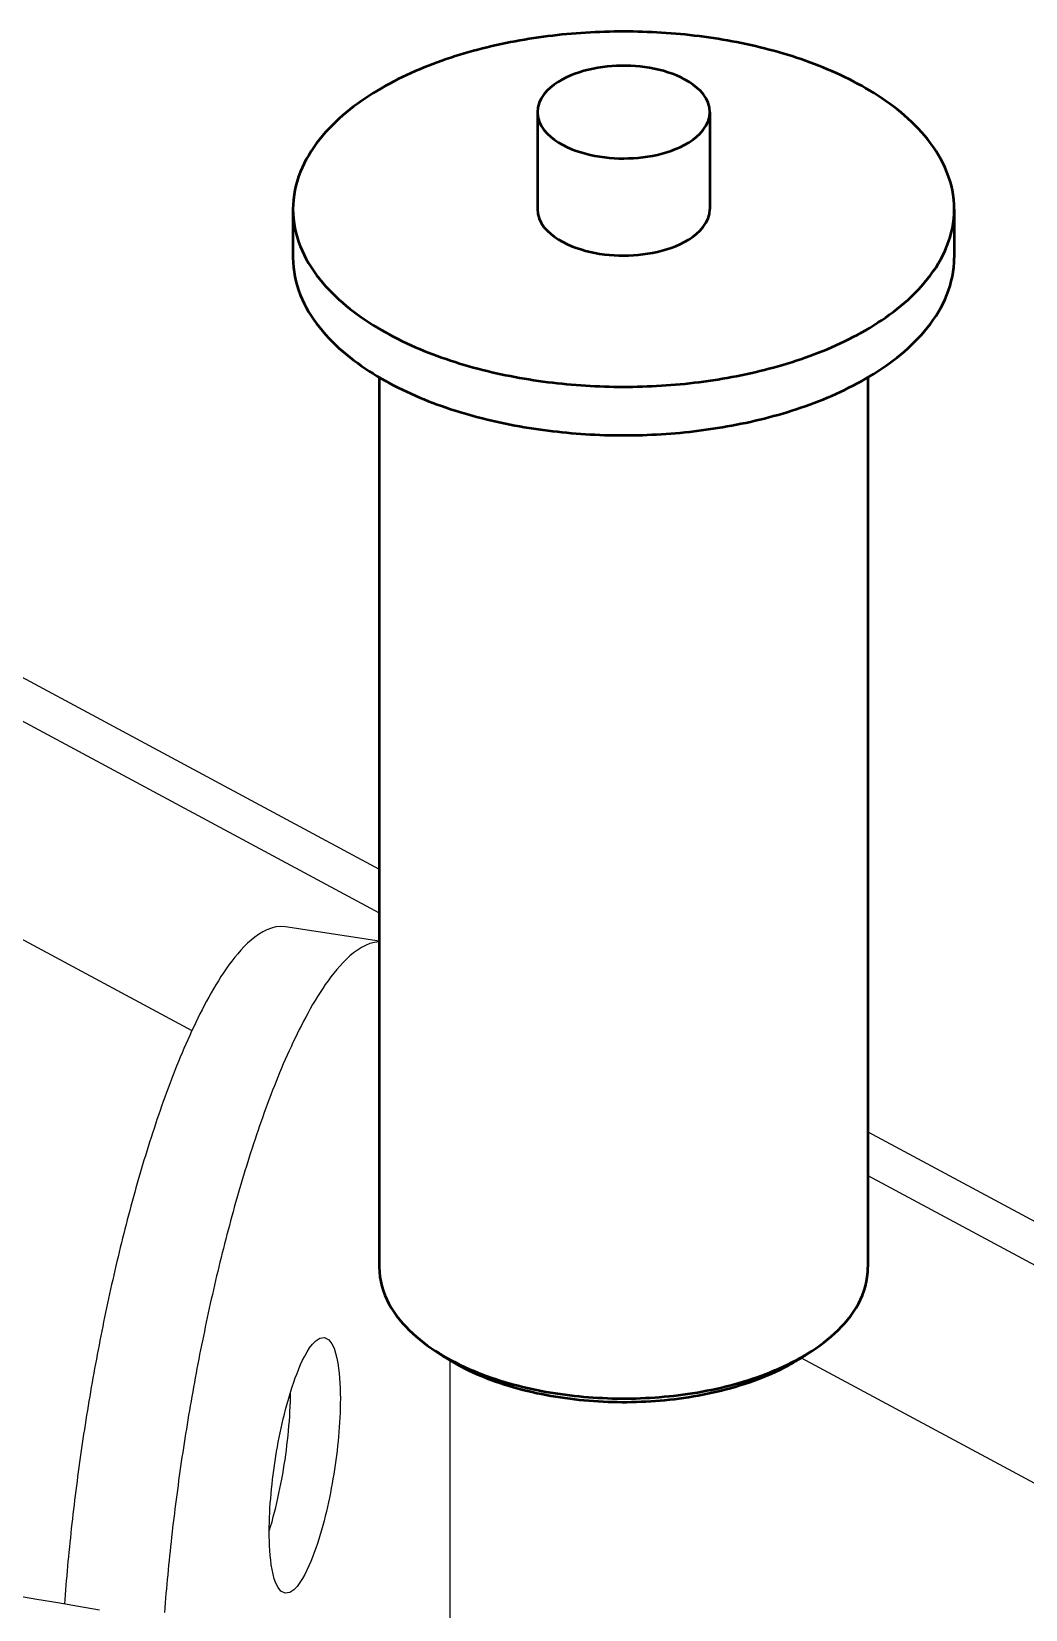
# Model space of a CAD drawing. Header units: millimetres. Extents: x 0 to 841, y 0 to 594.
# Drawn here: x 379.33 to 404.54, y 398.52 to 438.52 of the extents above; entities that cross this region are included whole.
import ezdxf

# ---------------------------------------------------------------- set-up
doc = ezdxf.new("R2010")
doc.units = ezdxf.units.MM
doc.layers.add('FINA', color=7, linetype='CONTINUOUS', lineweight=25)
doc.layers.add('VIS', color=7, linetype='CONTINUOUS', lineweight=50)

msp = doc.modelspace()

# ---------------------------------------------------------------- linework, layer by layer
at = {"layer": 'FINA'}
for points in [[(402.734, 434.021), (402.731, 434.142), (402.722, 434.262), (402.708, 434.381), (402.687, 434.5), (402.661, 434.617), (402.629, 434.733), (402.592, 434.848), (402.55, 434.961), (402.503, 435.072), (402.452, 435.181), (402.396, 435.287), (402.336, 435.392), (402.273, 435.494), (402.206, 435.594), (402.136, 435.692), (402.062, 435.787), (401.986, 435.881), (401.907, 435.971), (401.825, 436.06), (401.742, 436.146), (401.656, 436.23), (401.567, 436.312), (401.477, 436.392), (401.385, 436.47), (401.292, 436.546), (401.197, 436.62), (401.1, 436.692), (401.002, 436.762), (400.903, 436.83), (400.803, 436.896), (400.701, 436.961), (400.598, 437.023), (400.494, 437.084), (400.39, 437.144), (400.284, 437.202), (400.178, 437.258), (400.071, 437.313), (399.963, 437.366), (399.854, 437.418), (399.744, 437.468), (399.634, 437.517), (399.524, 437.564), (399.412, 437.61), (399.301, 437.655), (399.188, 437.698), (399.076, 437.74), (398.962, 437.781), (398.849, 437.821), (398.734, 437.859), (398.62, 437.896), (398.505, 437.932), (398.39, 437.966), (398.274, 438), (398.158, 438.032), (398.042, 438.064), (397.925, 438.094), (397.808, 438.123), (397.691, 438.151), (397.574, 438.177), (397.456, 438.203), (397.339, 438.228), (397.22, 438.251), (397.102, 438.274), (396.984, 438.296), (396.865, 438.316), (396.746, 438.336), (396.627, 438.354), (396.508, 438.372), (396.389, 438.388), (396.27, 438.404), (396.15, 438.419), (396.031, 438.432), (395.911, 438.445), (395.791, 438.457), (395.671, 438.467), (395.551, 438.477), (395.431, 438.486), (395.311, 438.494), (395.191, 438.501), (395.071, 438.507), (394.95, 438.512), (394.83, 438.516), (394.71, 438.52), (394.589, 438.522), (394.469, 438.523), (394.348, 438.524), (394.228, 438.523), (394.108, 438.522), (393.987, 438.52), (393.867, 438.516), (393.747, 438.512), (393.626, 438.507), (393.506, 438.501), (393.386, 438.494), (393.266, 438.486), (393.146, 438.477), (393.026, 438.467), (392.906, 438.457), (392.786, 438.445), (392.666, 438.432), (392.547, 438.419), (392.427, 438.404), (392.308, 438.388), (392.189, 438.372), (392.07, 438.354), (391.951, 438.336), (391.832, 438.316), (391.713, 438.296), (391.595, 438.274), (391.476, 438.251), (391.358, 438.228), (391.241, 438.203), (391.123, 438.177), (391.006, 438.151), (390.889, 438.123), (390.772, 438.094), (390.655, 438.064), (390.539, 438.032), (390.423, 438), (390.307, 437.966), (390.192, 437.932), (390.077, 437.896), (389.963, 437.859), (389.848, 437.821), (389.735, 437.781), (389.621, 437.74), (389.509, 437.698), (389.396, 437.655), (389.285, 437.61), (389.173, 437.564), (389.063, 437.517), (388.953, 437.468), (388.843, 437.418), (388.734, 437.366), (388.626, 437.313), (388.519, 437.258), (388.413, 437.202), (388.307, 437.144), (388.202, 437.084), (388.099, 437.023), (387.996, 436.961), (387.894, 436.896), (387.794, 436.83), (387.695, 436.762), (387.597, 436.692), (387.5, 436.62), (387.405, 436.546), (387.311, 436.47), (387.22, 436.392), (387.13, 436.312), (387.041, 436.23), (386.955, 436.146), (386.871, 436.06), (386.79, 435.971), (386.711, 435.881), (386.635, 435.787), (386.561, 435.692), (386.491, 435.594), (386.424, 435.494), (386.361, 435.392), (386.301, 435.287), (386.245, 435.181), (386.194, 435.072), (386.147, 434.961), (386.105, 434.848), (386.068, 434.733), (386.036, 434.617), (386.01, 434.5), (385.989, 434.381), (385.975, 434.262), (385.966, 434.142), (385.963, 434.021)], [(396.536, 436.482), (396.525, 436.602), (396.492, 436.717), (396.441, 436.825), (396.374, 436.925), (396.297, 437.017), (396.21, 437.099), (396.116, 437.174), (396.017, 437.242), (395.913, 437.303), (395.807, 437.358), (395.697, 437.407), (395.586, 437.451), (395.472, 437.49), (395.357, 437.524), (395.241, 437.555), (395.124, 437.58), (395.006, 437.602), (394.887, 437.621), (394.768, 437.635), (394.648, 437.646), (394.528, 437.653), (394.409, 437.656), (394.288, 437.656), (394.168, 437.653), (394.049, 437.646), (393.929, 437.635), (393.81, 437.621), (393.691, 437.602), (393.573, 437.58), (393.456, 437.555), (393.34, 437.524), (393.225, 437.49), (393.111, 437.451), (393, 437.407), (392.89, 437.358), (392.783, 437.303), (392.68, 437.242), (392.581, 437.174), (392.487, 437.099), (392.4, 437.017), (392.322, 436.925), (392.256, 436.825), (392.205, 436.717), (392.172, 436.602), (392.161, 436.482)], [(392.161, 436.482), (392.173, 436.36), (392.207, 436.242), (392.261, 436.132), (392.329, 436.03), (392.41, 435.938), (392.5, 435.854), (392.597, 435.778), (392.699, 435.71), (392.806, 435.649), (392.916, 435.595), (393.029, 435.546), (393.143, 435.502), (393.26, 435.463), (393.378, 435.429), (393.498, 435.4), (393.618, 435.375), (393.739, 435.354), (393.861, 435.337), (393.983, 435.324), (394.105, 435.315), (394.228, 435.309), (394.351, 435.308), (394.474, 435.31), (394.597, 435.315), (394.719, 435.325), (394.841, 435.338), (394.963, 435.355), (395.084, 435.376), (395.204, 435.401), (395.323, 435.431), (395.442, 435.465), (395.558, 435.504), (395.673, 435.547), (395.786, 435.597), (395.895, 435.652)], [(392.161, 436.482), (392.161, 434.021)], [(395.895, 435.652), (396.001, 435.713), (396.103, 435.781), (396.199, 435.856), (396.289, 435.94), (396.369, 436.032), (396.437, 436.133), (396.49, 436.243), (396.524, 436.361), (396.536, 436.482)], [(396.536, 436.482), (396.536, 434.021)], [(385.963, 434.021), (385.966, 433.901), (385.975, 433.781), (385.989, 433.662), (386.01, 433.543), (386.036, 433.426), (386.068, 433.31), (386.105, 433.195), (386.147, 433.082), (386.194, 432.972), (386.245, 432.863), (386.301, 432.756), (386.36, 432.651), (386.424, 432.549), (386.491, 432.449), (386.561, 432.351), (386.634, 432.256), (386.71, 432.163), (386.789, 432.072), (386.871, 431.984), (386.955, 431.897), (387.041, 431.813), (387.129, 431.731), (387.219, 431.651), (387.311, 431.573), (387.404, 431.498), (387.499, 431.424), (387.596, 431.352), (387.694, 431.282), (387.793, 431.214), (387.893, 431.148), (387.995, 431.083), (388.097, 431.02), (388.201, 430.959), (388.306, 430.9), (388.411, 430.842), (388.518, 430.786), (388.625, 430.731), (388.733, 430.678), (388.841, 430.626), (388.951, 430.576), (389.061, 430.527), (389.171, 430.48), (389.283, 430.434), (389.394, 430.389), (389.506, 430.345), (389.619, 430.303), (389.732, 430.263), (389.846, 430.223), (389.96, 430.185), (390.075, 430.148), (390.19, 430.112), (390.305, 430.077), (390.42, 430.044), (390.536, 430.011), (390.652, 429.98), (390.769, 429.95), (390.886, 429.921), (391.003, 429.893), (391.12, 429.866), (391.238, 429.84), (391.355, 429.816), (391.473, 429.792), (391.592, 429.769), (391.71, 429.748), (391.829, 429.727), (391.947, 429.708), (392.066, 429.689), (392.185, 429.671), (392.304, 429.655), (392.424, 429.639), (392.543, 429.625), (392.663, 429.611), (392.782, 429.598), (392.902, 429.587), (393.022, 429.576), (393.142, 429.566), (393.262, 429.557), (393.382, 429.549), (393.502, 429.542), (393.622, 429.536), (393.743, 429.531), (393.863, 429.527), (393.983, 429.523), (394.104, 429.521), (394.224, 429.52), (394.344, 429.519), (394.465, 429.52), (394.585, 429.521), (394.705, 429.523), (394.825, 429.526), (394.946, 429.531), (395.066, 429.536), (395.186, 429.542), (395.306, 429.549), (395.426, 429.556), (395.546, 429.565), (395.666, 429.575), (395.786, 429.586), (395.906, 429.597), (396.026, 429.61), (396.145, 429.624), (396.265, 429.638), (396.384, 429.654), (396.503, 429.67), (396.622, 429.688), (396.741, 429.706), (396.86, 429.726), (396.978, 429.746), (397.097, 429.768), (397.215, 429.79), (397.333, 429.814), (397.451, 429.839), (397.568, 429.864), (397.686, 429.891), (397.803, 429.919), (397.92, 429.948), (398.036, 429.978), (398.152, 430.009), (398.268, 430.041), (398.384, 430.075), (398.499, 430.109), (398.614, 430.145), (398.729, 430.182), (398.843, 430.22), (398.956, 430.26), (399.07, 430.3), (399.182, 430.342), (399.295, 430.386), (399.406, 430.43), (399.518, 430.476), (399.628, 430.524), (399.738, 430.572), (399.848, 430.622), (399.956, 430.674), (400.064, 430.727), (400.172, 430.782), (400.278, 430.838)], [(385.963, 434.021), (385.963, 432.791)], [(392.161, 434.021), (392.173, 433.899), (392.207, 433.781), (392.261, 433.671), (392.329, 433.569), (392.41, 433.477), (392.5, 433.393), (392.597, 433.318), (392.699, 433.25), (392.806, 433.189), (392.916, 433.134), (393.029, 433.085), (393.143, 433.041), (393.26, 433.003), (393.378, 432.969), (393.498, 432.939), (393.618, 432.914), (393.739, 432.893), (393.861, 432.876), (393.983, 432.863), (394.105, 432.854), (394.228, 432.849), (394.351, 432.847), (394.474, 432.849), (394.597, 432.854), (394.719, 432.864), (394.841, 432.877), (394.963, 432.894), (395.084, 432.915), (395.204, 432.94), (395.323, 432.97), (395.442, 433.004), (395.558, 433.043), (395.673, 433.087), (395.786, 433.136), (395.895, 433.191)], [(395.895, 433.191), (396.001, 433.252), (396.103, 433.32), (396.199, 433.395), (396.289, 433.479), (396.369, 433.571), (396.437, 433.672), (396.49, 433.782), (396.524, 433.9), (396.536, 434.021)], [(400.278, 430.838), (400.384, 430.896), (400.489, 430.955), (400.593, 431.016), (400.696, 431.079), (400.798, 431.144), (400.898, 431.21), (400.998, 431.278), (401.096, 431.348), (401.193, 431.42), (401.288, 431.494), (401.382, 431.57), (401.474, 431.647), (401.564, 431.727), (401.653, 431.809), (401.739, 431.894), (401.823, 431.98), (401.905, 432.069), (401.984, 432.16), (402.06, 432.253), (402.134, 432.348), (402.204, 432.446), (402.272, 432.546), (402.335, 432.649), (402.395, 432.754), (402.451, 432.86), (402.502, 432.97), (402.549, 433.081), (402.591, 433.194), (402.628, 433.308), (402.66, 433.425), (402.687, 433.542), (402.707, 433.661), (402.722, 433.781), (402.731, 433.901), (402.734, 434.021)], [(402.734, 434.021), (402.734, 432.791)], [(385.963, 432.791), (385.966, 432.671), (385.975, 432.551), (385.989, 432.431), (386.01, 432.313), (386.036, 432.195), (386.068, 432.079), (386.105, 431.965), (386.147, 431.852), (386.194, 431.741), (386.245, 431.632), (386.301, 431.526), (386.36, 431.421), (386.424, 431.319), (386.491, 431.219), (386.561, 431.121), (386.634, 431.026), (386.71, 430.933), (386.789, 430.842), (386.871, 430.753), (386.955, 430.667), (387.041, 430.583), (387.129, 430.501), (387.219, 430.421), (387.311, 430.343), (387.404, 430.267), (387.499, 430.193), (387.596, 430.122), (387.694, 430.052), (387.793, 429.983), (387.893, 429.917), (387.995, 429.853), (388.097, 429.79), (388.201, 429.729), (388.306, 429.669), (388.411, 429.611), (388.518, 429.555), (388.625, 429.501), (388.733, 429.447), (388.841, 429.396), (388.951, 429.345), (389.061, 429.297), (389.171, 429.249), (389.283, 429.203), (389.394, 429.158), (389.506, 429.115), (389.619, 429.073), (389.732, 429.032), (389.846, 428.993), (389.96, 428.954), (390.075, 428.917), (390.19, 428.881), (390.305, 428.847), (390.42, 428.813), (390.536, 428.781), (390.652, 428.75), (390.769, 428.719), (390.886, 428.69), (391.003, 428.663), (391.12, 428.636), (391.238, 428.61), (391.355, 428.585), (391.473, 428.562), (391.592, 428.539), (391.71, 428.517), (391.829, 428.497), (391.947, 428.477), (392.066, 428.459), (392.185, 428.441), (392.304, 428.424), (392.424, 428.409), (392.543, 428.394), (392.663, 428.381), (392.782, 428.368), (392.902, 428.356), (393.022, 428.345), (393.142, 428.336), (393.262, 428.327), (393.382, 428.319), (393.502, 428.312), (393.622, 428.306), (393.743, 428.3), (393.863, 428.296), (393.983, 428.293), (394.104, 428.291), (394.224, 428.289), (394.344, 428.289), (394.465, 428.289), (394.585, 428.29), (394.705, 428.293), (394.825, 428.296), (394.946, 428.3), (395.066, 428.305), (395.186, 428.311), (395.306, 428.318), (395.426, 428.326), (395.546, 428.335), (395.666, 428.345), (395.786, 428.355), (395.906, 428.367), (396.026, 428.38), (396.145, 428.393), (396.265, 428.408), (396.384, 428.423), (396.503, 428.44), (396.622, 428.457), (396.741, 428.476), (396.86, 428.495), (396.978, 428.516), (397.097, 428.537), (397.215, 428.56), (397.333, 428.584), (397.451, 428.608), (397.568, 428.634), (397.686, 428.661), (397.803, 428.688), (397.92, 428.717), (398.036, 428.747), (398.152, 428.779), (398.268, 428.811), (398.384, 428.844), (398.499, 428.879), (398.614, 428.915), (398.729, 428.952), (398.843, 428.99), (398.956, 429.029), (399.07, 429.07), (399.182, 429.112), (399.295, 429.155), (399.406, 429.2), (399.518, 429.246), (399.628, 429.293), (399.738, 429.342), (399.848, 429.392), (399.956, 429.444), (400.064, 429.497), (400.172, 429.551), (400.278, 429.607)], [(400.278, 429.607), (400.384, 429.665), (400.489, 429.725), (400.593, 429.786), (400.696, 429.849), (400.798, 429.913), (400.898, 429.98), (400.998, 430.048), (401.096, 430.118), (401.193, 430.19), (401.288, 430.263), (401.382, 430.339), (401.474, 430.417), (401.564, 430.497), (401.653, 430.579), (401.739, 430.663), (401.823, 430.75), (401.905, 430.838), (401.984, 430.929), (402.06, 431.023), (402.134, 431.118), (402.204, 431.216), (402.272, 431.316), (402.335, 431.419), (402.395, 431.523), (402.451, 431.63), (402.502, 431.739), (402.549, 431.85), (402.591, 431.963), (402.628, 432.078), (402.66, 432.194), (402.687, 432.312), (402.707, 432.431), (402.722, 432.55), (402.731, 432.67), (402.734, 432.791)], [(388.15, 429.758), (388.15, 407.199)], [(400.547, 429.758), (400.547, 407.199)], [(371.879, 426.026), (388.15, 417.29)], [(371.879, 424.919), (388.15, 416.183)], [(371.879, 419.382), (383.398, 413.198)], [(385.772, 415.827), (385.652, 415.836), (385.532, 415.825), (385.415, 415.797), (385.302, 415.754), (385.195, 415.7), (385.092, 415.637), (384.994, 415.567), (384.9, 415.491), (384.811, 415.41), (384.725, 415.326), (384.642, 415.238), (384.563, 415.147), (384.486, 415.055), (384.412, 414.96), (384.339, 414.863), (384.269, 414.765), (384.201, 414.665), (384.135, 414.565), (384.07, 414.463), (384.007, 414.36), (383.946, 414.257), (383.885, 414.152), (383.826, 414.047), (383.768, 413.941), (383.712, 413.835), (383.656, 413.728), (383.602, 413.621), (383.548, 413.513), (383.495, 413.404), (383.444, 413.295), (383.393, 413.186), (383.343, 413.076), (383.293, 412.966), (383.245, 412.856), (383.197, 412.745), (383.15, 412.634), (383.103, 412.523), (383.058, 412.412), (383.012, 412.3), (382.968, 412.188), (382.924, 412.076), (382.881, 411.963), (382.838, 411.85), (382.796, 411.738), (382.754, 411.624), (382.713, 411.511), (382.672, 411.398), (382.632, 411.284), (382.592, 411.17), (382.553, 411.056), (382.514, 410.942), (382.476, 410.828), (382.438, 410.713), (382.4, 410.599), (382.363, 410.484), (382.326, 410.369), (382.29, 410.254), (382.254, 410.139), (382.219, 410.024), (382.184, 409.909), (382.149, 409.793), (382.115, 409.678), (382.081, 409.562), (382.047, 409.446), (382.014, 409.33), (381.981, 409.214), (381.948, 409.098), (381.916, 408.982), (381.884, 408.866), (381.853, 408.75), (381.822, 408.633), (381.791, 408.517), (381.76, 408.4), (381.73, 408.283), (381.7, 408.166), (381.67, 408.05), (381.641, 407.933), (381.612, 407.816), (381.583, 407.699), (381.554, 407.582), (381.526, 407.464), (381.498, 407.347), (381.471, 407.23), (381.443, 407.112), (381.416, 406.995), (381.39, 406.877), (381.363, 406.76), (381.337, 406.642), (381.311, 406.524), (381.285, 406.406), (381.26, 406.289), (381.235, 406.171), (381.21, 406.053), (381.185, 405.935), (381.161, 405.817), (381.137, 405.699), (381.113, 405.58), (381.09, 405.462), (381.066, 405.344), (381.043, 405.226), (381.021, 405.107), (380.998, 404.989), (380.976, 404.87), (380.954, 404.752), (380.932, 404.633), (380.911, 404.515), (380.889, 404.396), (380.868, 404.277), (380.848, 404.158), (380.827, 404.04), (380.807, 403.921), (380.787, 403.802), (380.767, 403.683), (380.748, 403.564), (380.728, 403.445), (380.709, 403.326), (380.691, 403.207), (380.672, 403.088), (380.654, 402.969), (380.636, 402.849), (380.618, 402.73), (380.601, 402.611), (380.583, 402.492), (380.566, 402.372), (380.549, 402.253), (380.533, 402.133), (380.517, 402.014), (380.501, 401.895), (380.485, 401.775), (380.469, 401.655), (380.454, 401.536), (380.439, 401.416), (380.424, 401.297), (380.41, 401.177), (380.396, 401.057), (380.382, 400.937), (380.368, 400.818), (380.354, 400.698), (380.341, 400.578), (380.328, 400.458), (380.316, 400.338), (380.303, 400.218), (380.291, 400.099), (380.279, 399.979), (380.268, 399.859), (380.256, 399.739), (380.245, 399.619), (380.234, 399.498), (380.224, 399.378), (380.214, 399.258), (380.204, 399.138), (380.194, 399.018), (380.185, 398.898), (380.176, 398.778), (380.167, 398.657)], [(388.15, 415.462), (385.772, 415.827)], [(388.15, 415.448), (388.031, 415.433), (387.915, 415.402), (387.804, 415.357), (387.698, 415.301), (387.597, 415.237), (387.5, 415.166), (387.408, 415.089), (387.319, 415.008), (387.234, 414.923), (387.153, 414.835), (387.074, 414.745), (386.998, 414.652), (386.924, 414.557), (386.853, 414.461), (386.783, 414.363), (386.716, 414.264), (386.65, 414.163), (386.586, 414.062), (386.523, 413.96), (386.462, 413.856), (386.402, 413.752), (386.344, 413.648), (386.286, 413.542), (386.23, 413.436), (386.175, 413.33), (386.12, 413.223), (386.067, 413.115), (386.015, 413.007), (385.963, 412.899), (385.913, 412.79), (385.863, 412.681), (385.814, 412.571), (385.766, 412.461), (385.718, 412.351), (385.671, 412.241), (385.625, 412.13), (385.58, 412.019), (385.535, 411.908), (385.49, 411.796), (385.447, 411.684), (385.403, 411.572), (385.361, 411.46), (385.319, 411.348), (385.277, 411.235), (385.236, 411.123), (385.196, 411.01), (385.156, 410.896), (385.116, 410.783), (385.077, 410.67), (385.038, 410.556), (385, 410.442), (384.962, 410.328), (384.925, 410.214), (384.888, 410.1), (384.852, 409.986), (384.816, 409.871), (384.78, 409.757), (384.745, 409.642), (384.71, 409.527), (384.675, 409.412), (384.641, 409.297), (384.607, 409.182), (384.574, 409.067), (384.54, 408.952), (384.508, 408.836), (384.475, 408.721), (384.443, 408.605), (384.411, 408.489), (384.38, 408.374), (384.349, 408.258), (384.318, 408.142), (384.287, 408.026), (384.257, 407.909), (384.227, 407.793), (384.198, 407.677), (384.169, 407.561), (384.14, 407.444), (384.111, 407.328), (384.083, 407.211), (384.054, 407.094), (384.027, 406.978), (383.999, 406.861), (383.972, 406.744), (383.945, 406.627), (383.918, 406.51), (383.892, 406.393), (383.866, 406.276), (383.84, 406.159), (383.814, 406.041), (383.789, 405.924), (383.764, 405.807), (383.739, 405.689), (383.715, 405.572), (383.69, 405.454), (383.666, 405.337), (383.643, 405.219), (383.619, 405.101), (383.596, 404.984), (383.573, 404.866), (383.55, 404.748), (383.528, 404.63), (383.505, 404.512), (383.483, 404.394), (383.462, 404.276), (383.44, 404.158), (383.419, 404.04), (383.398, 403.922), (383.377, 403.804), (383.357, 403.685), (383.337, 403.567), (383.317, 403.449), (383.297, 403.33), (383.277, 403.212), (383.258, 403.094), (383.239, 402.975), (383.22, 402.857), (383.202, 402.738), (383.184, 402.619), (383.166, 402.501), (383.148, 402.382), (383.13, 402.263), (383.113, 402.145), (383.096, 402.026), (383.079, 401.907), (383.063, 401.788), (383.047, 401.669), (383.031, 401.55), (383.015, 401.431), (382.999, 401.312), (382.984, 401.193), (382.969, 401.074), (382.954, 400.955), (382.94, 400.836), (382.925, 400.717), (382.911, 400.598), (382.897, 400.479), (382.884, 400.359), (382.871, 400.24), (382.858, 400.121), (382.845, 400.001), (382.833, 399.882), (382.82, 399.763), (382.808, 399.643), (382.797, 399.524), (382.785, 399.404), (382.774, 399.285), (382.763, 399.165), (382.753, 399.046), (382.742, 398.926), (382.732, 398.807), (382.723, 398.687), (382.713, 398.567), (382.704, 398.448)], [(400.547, 410.635), (413.867, 403.483)], [(400.547, 409.527), (413.867, 402.376)], [(388.15, 407.199), (388.154, 407.078), (388.166, 406.958), (388.187, 406.839), (388.214, 406.722), (388.249, 406.606), (388.291, 406.493), (388.34, 406.382), (388.394, 406.275), (388.454, 406.17), (388.519, 406.068), (388.589, 405.969), (388.663, 405.874), (388.741, 405.782), (388.822, 405.692), (388.907, 405.606), (388.994, 405.523), (389.084, 405.442), (389.177, 405.365), (389.271, 405.29), (389.368, 405.218), (389.467, 405.148), (389.567, 405.081)], [(399.13, 405.081), (399.23, 405.148), (399.329, 405.218), (399.425, 405.29), (399.52, 405.365), (399.613, 405.442), (399.703, 405.523), (399.79, 405.606), (399.875, 405.692), (399.956, 405.782), (400.034, 405.874), (400.108, 405.969), (400.178, 406.068), (400.243, 406.17), (400.303, 406.275), (400.357, 406.382), (400.406, 406.493), (400.448, 406.606), (400.483, 406.722), (400.51, 406.839), (400.53, 406.958), (400.543, 407.078), (400.547, 407.199)], [(385.765, 398.934), (385.658, 398.987), (385.583, 399.081), (385.529, 399.188), (385.489, 399.302), (385.457, 399.418), (385.432, 399.536), (385.413, 399.654), (385.397, 399.774), (385.385, 399.894), (385.375, 400.014), (385.368, 400.134), (385.364, 400.254), (385.361, 400.375), (385.361, 400.495), (385.362, 400.615), (385.364, 400.736), (385.368, 400.856), (385.374, 400.976), (385.38, 401.097), (385.388, 401.217), (385.397, 401.337), (385.408, 401.457), (385.419, 401.577), (385.432, 401.696), (385.445, 401.816), (385.46, 401.935), (385.476, 402.055), (385.493, 402.174), (385.51, 402.293), (385.529, 402.412), (385.549, 402.531), (385.57, 402.649), (385.591, 402.768), (385.614, 402.886), (385.638, 403.004), (385.663, 403.122), (385.689, 403.239), (385.717, 403.357), (385.745, 403.474), (385.775, 403.59), (385.805, 403.707), (385.838, 403.823), (385.871, 403.938), (385.906, 404.053), (385.943, 404.168), (385.982, 404.282), (386.022, 404.396), (386.065, 404.508), (386.11, 404.62), (386.157, 404.73), (386.208, 404.84), (386.263, 404.947), (386.322, 405.052), (386.386, 405.153), (386.459, 405.249), (386.543, 405.336), (386.642, 405.402), (386.76, 405.421)], [(386.76, 405.421), (386.872, 405.362), (386.95, 405.26), (387.004, 405.144), (387.045, 405.022), (387.076, 404.897), (387.101, 404.77), (387.12, 404.643), (387.134, 404.515), (387.146, 404.387), (387.154, 404.258), (387.159, 404.129), (387.163, 404.001), (387.164, 403.872)], [(389.567, 405.081), (389.669, 405.017), (389.773, 404.954), (389.877, 404.894), (389.983, 404.837), (390.09, 404.781), (390.198, 404.727), (390.307, 404.676), (390.417, 404.626), (390.528, 404.579), (390.64, 404.533), (390.752, 404.489), (390.865, 404.447), (390.978, 404.406), (391.093, 404.367), (391.207, 404.33), (391.323, 404.295), (391.438, 404.261), (391.555, 404.228), (391.671, 404.198), (391.788, 404.168), (391.906, 404.141), (392.023, 404.114), (392.141, 404.089), (392.26, 404.066), (392.378, 404.044), (392.497, 404.023), (392.616, 404.004), (392.735, 403.986), (392.855, 403.969), (392.975, 403.954), (393.094, 403.94), (393.214, 403.927), (393.334, 403.916), (393.455, 403.906), (393.575, 403.897), (393.695, 403.89), (393.816, 403.884), (393.936, 403.879), (394.057, 403.875), (394.177, 403.872), (394.298, 403.871), (394.419, 403.871), (394.539, 403.873), (394.66, 403.875), (394.78, 403.879), (394.901, 403.884), (395.021, 403.891), (395.142, 403.899), (395.262, 403.908), (395.382, 403.918), (395.502, 403.929), (395.622, 403.942), (395.742, 403.956), (395.862, 403.972), (395.981, 403.989), (396.1, 404.007), (396.219, 404.026), (396.338, 404.047), (396.457, 404.07), (396.575, 404.093), (396.693, 404.118), (396.811, 404.145), (396.928, 404.173), (397.045, 404.203), (397.161, 404.234), (397.277, 404.266), (397.393, 404.3), (397.508, 404.336), (397.623, 404.374), (397.737, 404.413), (397.851, 404.453), (397.964, 404.496), (398.076, 404.54), (398.187, 404.586), (398.298, 404.634), (398.408, 404.684), (398.517, 404.736), (398.624, 404.79), (398.731, 404.846)], [(389.792, 404.935), (389.567, 405.081)], [(389.683, 405.008), (389.701, 404.996), (389.719, 404.983), (389.738, 404.971), (389.756, 404.959), (389.774, 404.947), (389.792, 404.935)], [(389.792, 404.935), (389.895, 404.87), (389.998, 404.808), (390.104, 404.748), (390.21, 404.69), (390.318, 404.635), (390.427, 404.582), (390.536, 404.531), (390.647, 404.482), (390.759, 404.435), (390.871, 404.39), (390.984, 404.346), (391.098, 404.305), (391.212, 404.266), (391.327, 404.228), (391.443, 404.192), (391.559, 404.158), (391.676, 404.125), (391.793, 404.094), (391.91, 404.065), (392.028, 404.037), (392.146, 404.01), (392.265, 403.986), (392.384, 403.962), (392.503, 403.941), (392.622, 403.92), (392.742, 403.901), (392.861, 403.884), (392.981, 403.868), (393.102, 403.853), (393.222, 403.84), (393.342, 403.828), (393.463, 403.818), (393.584, 403.808), (393.705, 403.801), (393.826, 403.794), (393.946, 403.789), (394.068, 403.785), (394.189, 403.783), (394.31, 403.782), (394.431, 403.782), (394.552, 403.784), (394.673, 403.787), (394.794, 403.791), (394.915, 403.796), (395.036, 403.803), (395.156, 403.812), (395.277, 403.821), (395.398, 403.832), (395.518, 403.845), (395.638, 403.858), (395.758, 403.873), (395.878, 403.89), (395.998, 403.908), (396.118, 403.927), (396.237, 403.948), (396.356, 403.971), (396.475, 403.994), (396.593, 404.02), (396.711, 404.046), (396.829, 404.075), (396.946, 404.105), (397.063, 404.136), (397.179, 404.17), (397.295, 404.205), (397.411, 404.241), (397.526, 404.28), (397.64, 404.32), (397.753, 404.362), (397.866, 404.405), (397.978, 404.451), (398.09, 404.499), (398.2, 404.549), (398.309, 404.6), (398.418, 404.654), (398.525, 404.711)], [(389.948, 398.031), (389.948, 404.838)], [(398.525, 404.711), (398.59, 404.746), (398.654, 404.782), (398.717, 404.819), (398.78, 404.856), (398.843, 404.895), (398.905, 404.935)], [(398.731, 404.846), (398.799, 404.883), (398.866, 404.921), (398.933, 404.959), (398.999, 404.999), (399.065, 405.04), (399.13, 405.081)], [(398.851, 404.901), (451.502, 376.633)], [(398.905, 404.935), (399.13, 405.081)], [(398.905, 404.935), (398.923, 404.947), (398.941, 404.959), (398.959, 404.971), (398.978, 404.983), (398.996, 404.996), (399.014, 405.008)], [(385.361, 400.512), (385.396, 400.63), (385.431, 400.748), (385.463, 400.867), (385.495, 400.987), (385.525, 401.106), (385.554, 401.226), (385.581, 401.347), (385.607, 401.467), (385.633, 401.588), (385.657, 401.709), (385.68, 401.83), (385.702, 401.952), (385.722, 402.073), (385.742, 402.195), (385.761, 402.317), (385.779, 402.439), (385.795, 402.561), (385.811, 402.684), (385.825, 402.806), (385.838, 402.929), (385.85, 403.052), (385.861, 403.175), (385.871, 403.298), (385.88, 403.421), (385.887, 403.544), (385.893, 403.667), (385.897, 403.791), (385.9, 403.914), (385.901, 404.037)], [(387.164, 403.872), (387.163, 403.751), (387.16, 403.63), (387.156, 403.51), (387.151, 403.389), (387.144, 403.269), (387.137, 403.148), (387.127, 403.028), (387.117, 402.908), (387.106, 402.788), (387.093, 402.668), (387.08, 402.548), (387.065, 402.428), (387.049, 402.309), (387.033, 402.189), (387.015, 402.07), (386.996, 401.951), (386.976, 401.832), (386.956, 401.713), (386.934, 401.594), (386.911, 401.476), (386.887, 401.357), (386.862, 401.239), (386.836, 401.121), (386.809, 401.004), (386.78, 400.887), (386.751, 400.77), (386.72, 400.653), (386.688, 400.537), (386.654, 400.421), (386.619, 400.306), (386.582, 400.191), (386.543, 400.076), (386.503, 399.963), (386.46, 399.85), (386.415, 399.738), (386.368, 399.627), (386.317, 399.518), (386.262, 399.41), (386.203, 399.305), (386.138, 399.203), (386.066, 399.107), (385.982, 399.02), (385.882, 398.953), (385.765, 398.934)], [(381.058, 398.502), (380.527, 398.595), (379.996, 398.687), (379.465, 398.777), (378.934, 398.867)]]:
    msp.add_lwpolyline(points, dxfattribs=at)
at = {"layer": 'VIS'}
for points in [[(402.734, 434.021), (402.731, 434.142), (402.722, 434.262), (402.708, 434.381), (402.687, 434.5), (402.661, 434.617), (402.629, 434.733), (402.592, 434.848), (402.55, 434.961), (402.503, 435.072), (402.452, 435.181), (402.396, 435.287), (402.336, 435.392), (402.273, 435.494), (402.206, 435.594), (402.136, 435.692), (402.062, 435.787), (401.986, 435.881), (401.907, 435.971), (401.825, 436.06), (401.742, 436.146), (401.656, 436.23), (401.567, 436.312), (401.477, 436.392), (401.385, 436.47), (401.292, 436.546), (401.197, 436.62), (401.1, 436.692), (401.002, 436.762), (400.903, 436.83), (400.803, 436.896), (400.701, 436.961), (400.598, 437.023), (400.494, 437.084), (400.39, 437.144), (400.284, 437.202), (400.178, 437.258), (400.071, 437.313), (399.963, 437.366), (399.854, 437.418), (399.744, 437.468), (399.634, 437.517), (399.524, 437.564), (399.412, 437.61), (399.301, 437.655), (399.188, 437.698), (399.076, 437.74), (398.962, 437.781), (398.849, 437.821), (398.734, 437.859), (398.62, 437.896), (398.505, 437.932), (398.39, 437.966), (398.274, 438), (398.158, 438.032), (398.042, 438.064), (397.925, 438.094), (397.808, 438.123), (397.691, 438.151), (397.574, 438.177), (397.456, 438.203), (397.339, 438.228), (397.22, 438.251), (397.102, 438.274), (396.984, 438.296), (396.865, 438.316), (396.746, 438.336), (396.627, 438.354), (396.508, 438.372), (396.389, 438.388), (396.27, 438.404), (396.15, 438.419), (396.031, 438.432), (395.911, 438.445), (395.791, 438.457), (395.671, 438.467), (395.551, 438.477), (395.431, 438.486), (395.311, 438.494), (395.191, 438.501), (395.071, 438.507), (394.95, 438.512), (394.83, 438.516), (394.71, 438.52), (394.589, 438.522), (394.469, 438.523), (394.348, 438.524), (394.228, 438.523), (394.108, 438.522), (393.987, 438.52), (393.867, 438.516), (393.747, 438.512), (393.626, 438.507), (393.506, 438.501), (393.386, 438.494), (393.266, 438.486), (393.146, 438.477), (393.026, 438.467), (392.906, 438.457), (392.786, 438.445), (392.666, 438.432), (392.547, 438.419), (392.427, 438.404), (392.308, 438.388), (392.189, 438.372), (392.07, 438.354), (391.951, 438.336), (391.832, 438.316), (391.713, 438.296), (391.595, 438.274), (391.476, 438.251), (391.358, 438.228), (391.241, 438.203), (391.123, 438.177), (391.006, 438.151), (390.889, 438.123), (390.772, 438.094), (390.655, 438.064), (390.539, 438.032), (390.423, 438), (390.307, 437.966), (390.192, 437.932), (390.077, 437.896), (389.963, 437.859), (389.848, 437.821), (389.735, 437.781), (389.621, 437.74), (389.509, 437.698), (389.396, 437.655), (389.285, 437.61), (389.173, 437.564), (389.063, 437.517), (388.953, 437.468), (388.843, 437.418), (388.734, 437.366), (388.626, 437.313), (388.519, 437.258), (388.413, 437.202), (388.307, 437.144), (388.202, 437.084), (388.099, 437.023), (387.996, 436.961), (387.894, 436.896), (387.794, 436.83), (387.695, 436.762), (387.597, 436.692), (387.5, 436.62), (387.405, 436.546), (387.311, 436.47), (387.22, 436.392), (387.13, 436.312), (387.041, 436.23), (386.955, 436.146), (386.871, 436.06), (386.79, 435.971), (386.711, 435.881), (386.635, 435.787), (386.561, 435.692), (386.491, 435.594), (386.424, 435.494), (386.361, 435.392), (386.301, 435.287), (386.245, 435.181), (386.194, 435.072), (386.147, 434.961), (386.105, 434.848), (386.068, 434.733), (386.036, 434.617), (386.01, 434.5), (385.989, 434.381), (385.975, 434.262), (385.966, 434.142), (385.963, 434.021)], [(396.536, 436.482), (396.525, 436.602), (396.492, 436.717), (396.441, 436.825), (396.374, 436.925), (396.297, 437.017), (396.21, 437.099), (396.116, 437.174), (396.017, 437.242), (395.913, 437.303), (395.807, 437.358), (395.697, 437.407), (395.586, 437.451), (395.472, 437.49), (395.357, 437.524), (395.241, 437.555), (395.124, 437.58), (395.006, 437.602), (394.887, 437.621), (394.768, 437.635), (394.648, 437.646), (394.528, 437.653), (394.409, 437.656), (394.288, 437.656), (394.168, 437.653), (394.049, 437.646), (393.929, 437.635), (393.81, 437.621), (393.691, 437.602), (393.573, 437.58), (393.456, 437.555), (393.34, 437.524), (393.225, 437.49), (393.111, 437.451), (393, 437.407), (392.89, 437.358), (392.783, 437.303), (392.68, 437.242), (392.581, 437.174), (392.487, 437.099), (392.4, 437.017), (392.322, 436.925), (392.256, 436.825), (392.205, 436.717), (392.172, 436.602), (392.161, 436.482)], [(392.161, 436.482), (392.173, 436.36), (392.207, 436.242), (392.261, 436.132), (392.329, 436.03), (392.41, 435.938), (392.5, 435.854), (392.597, 435.778), (392.699, 435.71), (392.806, 435.649), (392.916, 435.595), (393.029, 435.546), (393.143, 435.502), (393.26, 435.463), (393.378, 435.429), (393.498, 435.4), (393.618, 435.375), (393.739, 435.354), (393.861, 435.337), (393.983, 435.324), (394.105, 435.315), (394.228, 435.309), (394.351, 435.308), (394.474, 435.31), (394.597, 435.315), (394.719, 435.325), (394.841, 435.338), (394.963, 435.355), (395.084, 435.376), (395.204, 435.401), (395.323, 435.431), (395.442, 435.465), (395.558, 435.504), (395.673, 435.547), (395.786, 435.597), (395.895, 435.652)], [(392.161, 436.482), (392.161, 434.021)], [(395.895, 435.652), (396.001, 435.713), (396.103, 435.781), (396.199, 435.856), (396.289, 435.94), (396.369, 436.032), (396.437, 436.133), (396.49, 436.243), (396.524, 436.361), (396.536, 436.482)], [(396.536, 436.482), (396.536, 434.021)], [(385.963, 434.021), (385.966, 433.901), (385.975, 433.781), (385.989, 433.662), (386.01, 433.543), (386.036, 433.426), (386.068, 433.31), (386.105, 433.195), (386.147, 433.082), (386.194, 432.972), (386.245, 432.863), (386.301, 432.756), (386.36, 432.651), (386.424, 432.549), (386.491, 432.449), (386.561, 432.351), (386.634, 432.256), (386.71, 432.163), (386.789, 432.072), (386.871, 431.984), (386.955, 431.897), (387.041, 431.813), (387.129, 431.731), (387.219, 431.651), (387.311, 431.573), (387.404, 431.498), (387.499, 431.424), (387.596, 431.352), (387.694, 431.282), (387.793, 431.214), (387.893, 431.148), (387.995, 431.083), (388.097, 431.02), (388.201, 430.959), (388.306, 430.9), (388.411, 430.842), (388.518, 430.786), (388.625, 430.731), (388.733, 430.678), (388.841, 430.626), (388.951, 430.576), (389.061, 430.527), (389.171, 430.48), (389.283, 430.434), (389.394, 430.389), (389.506, 430.345), (389.619, 430.303), (389.732, 430.263), (389.846, 430.223), (389.96, 430.185), (390.075, 430.148), (390.19, 430.112), (390.305, 430.077), (390.42, 430.044), (390.536, 430.011), (390.652, 429.98), (390.769, 429.95), (390.886, 429.921), (391.003, 429.893), (391.12, 429.866), (391.238, 429.84), (391.355, 429.816), (391.473, 429.792), (391.592, 429.769), (391.71, 429.748), (391.829, 429.727), (391.947, 429.708), (392.066, 429.689), (392.185, 429.671), (392.304, 429.655), (392.424, 429.639), (392.543, 429.625), (392.663, 429.611), (392.782, 429.598), (392.902, 429.587), (393.022, 429.576), (393.142, 429.566), (393.262, 429.557), (393.382, 429.549), (393.502, 429.542), (393.622, 429.536), (393.743, 429.531), (393.863, 429.527), (393.983, 429.523), (394.104, 429.521), (394.224, 429.52), (394.344, 429.519), (394.465, 429.52), (394.585, 429.521), (394.705, 429.523), (394.825, 429.526), (394.946, 429.531), (395.066, 429.536), (395.186, 429.542), (395.306, 429.549), (395.426, 429.556), (395.546, 429.565), (395.666, 429.575), (395.786, 429.586), (395.906, 429.597), (396.026, 429.61), (396.145, 429.624), (396.265, 429.638), (396.384, 429.654), (396.503, 429.67), (396.622, 429.688), (396.741, 429.706), (396.86, 429.726), (396.978, 429.746), (397.097, 429.768), (397.215, 429.79), (397.333, 429.814), (397.451, 429.839), (397.568, 429.864), (397.686, 429.891), (397.803, 429.919), (397.92, 429.948), (398.036, 429.978), (398.152, 430.009), (398.268, 430.041), (398.384, 430.075), (398.499, 430.109), (398.614, 430.145), (398.729, 430.182), (398.843, 430.22), (398.956, 430.26), (399.07, 430.3), (399.182, 430.342), (399.295, 430.386), (399.406, 430.43), (399.518, 430.476), (399.628, 430.524), (399.738, 430.572), (399.848, 430.622), (399.956, 430.674), (400.064, 430.727), (400.172, 430.782), (400.278, 430.838)], [(385.963, 434.021), (385.963, 432.791)], [(392.161, 434.021), (392.173, 433.899), (392.207, 433.781), (392.261, 433.671), (392.329, 433.569), (392.41, 433.477), (392.5, 433.393), (392.597, 433.318), (392.699, 433.25), (392.806, 433.189), (392.916, 433.134), (393.029, 433.085), (393.143, 433.041), (393.26, 433.003), (393.378, 432.969), (393.498, 432.939), (393.618, 432.914), (393.739, 432.893), (393.861, 432.876), (393.983, 432.863), (394.105, 432.854), (394.228, 432.849), (394.351, 432.847), (394.474, 432.849), (394.597, 432.854), (394.719, 432.864), (394.841, 432.877), (394.963, 432.894), (395.084, 432.915), (395.204, 432.94), (395.323, 432.97), (395.442, 433.004), (395.558, 433.043), (395.673, 433.087), (395.786, 433.136), (395.895, 433.191)], [(395.895, 433.191), (396.001, 433.252), (396.103, 433.32), (396.199, 433.395), (396.289, 433.479), (396.369, 433.571), (396.437, 433.672), (396.49, 433.782), (396.524, 433.9), (396.536, 434.021)], [(400.278, 430.838), (400.384, 430.896), (400.489, 430.955), (400.593, 431.016), (400.696, 431.079), (400.798, 431.144), (400.898, 431.21), (400.998, 431.278), (401.096, 431.348), (401.193, 431.42), (401.288, 431.494), (401.382, 431.57), (401.474, 431.647), (401.564, 431.727), (401.653, 431.809), (401.739, 431.894), (401.823, 431.98), (401.905, 432.069), (401.984, 432.16), (402.06, 432.253), (402.134, 432.348), (402.204, 432.446), (402.272, 432.546), (402.335, 432.649), (402.395, 432.754), (402.451, 432.86), (402.502, 432.97), (402.549, 433.081), (402.591, 433.194), (402.628, 433.308), (402.66, 433.425), (402.687, 433.542), (402.707, 433.661), (402.722, 433.781), (402.731, 433.901), (402.734, 434.021)], [(402.734, 434.021), (402.734, 432.791)], [(385.963, 432.791), (385.966, 432.671), (385.975, 432.551), (385.989, 432.431), (386.01, 432.313), (386.036, 432.195), (386.068, 432.079), (386.105, 431.965), (386.147, 431.852), (386.194, 431.741), (386.245, 431.632), (386.301, 431.526), (386.36, 431.421), (386.424, 431.319), (386.491, 431.219), (386.561, 431.121), (386.634, 431.026), (386.71, 430.933), (386.789, 430.842), (386.871, 430.753), (386.955, 430.667), (387.041, 430.583), (387.129, 430.501), (387.219, 430.421), (387.311, 430.343), (387.404, 430.267), (387.499, 430.193), (387.596, 430.122), (387.694, 430.052), (387.793, 429.983), (387.893, 429.917), (387.995, 429.853), (388.097, 429.79), (388.201, 429.729), (388.306, 429.669), (388.411, 429.611), (388.518, 429.555), (388.625, 429.501), (388.733, 429.447), (388.841, 429.396), (388.951, 429.345), (389.061, 429.297), (389.171, 429.249), (389.283, 429.203), (389.394, 429.158), (389.506, 429.115), (389.619, 429.073), (389.732, 429.032), (389.846, 428.993), (389.96, 428.954), (390.075, 428.917), (390.19, 428.881), (390.305, 428.847), (390.42, 428.813), (390.536, 428.781), (390.652, 428.75), (390.769, 428.719), (390.886, 428.69), (391.003, 428.663), (391.12, 428.636), (391.238, 428.61), (391.355, 428.585), (391.473, 428.562), (391.592, 428.539), (391.71, 428.517), (391.829, 428.497), (391.947, 428.477), (392.066, 428.459), (392.185, 428.441), (392.304, 428.424), (392.424, 428.409), (392.543, 428.394), (392.663, 428.381), (392.782, 428.368), (392.902, 428.356), (393.022, 428.345), (393.142, 428.336), (393.262, 428.327), (393.382, 428.319), (393.502, 428.312), (393.622, 428.306), (393.743, 428.3), (393.863, 428.296), (393.983, 428.293), (394.104, 428.291), (394.224, 428.289), (394.344, 428.289), (394.465, 428.289), (394.585, 428.29), (394.705, 428.293), (394.825, 428.296), (394.946, 428.3), (395.066, 428.305), (395.186, 428.311), (395.306, 428.318), (395.426, 428.326), (395.546, 428.335), (395.666, 428.345), (395.786, 428.355), (395.906, 428.367), (396.026, 428.38), (396.145, 428.393), (396.265, 428.408), (396.384, 428.423), (396.503, 428.44), (396.622, 428.457), (396.741, 428.476), (396.86, 428.495), (396.978, 428.516), (397.097, 428.537), (397.215, 428.56), (397.333, 428.584), (397.451, 428.608), (397.568, 428.634), (397.686, 428.661), (397.803, 428.688), (397.92, 428.717), (398.036, 428.747), (398.152, 428.779), (398.268, 428.811), (398.384, 428.844), (398.499, 428.879), (398.614, 428.915), (398.729, 428.952), (398.843, 428.99), (398.956, 429.029), (399.07, 429.07), (399.182, 429.112), (399.295, 429.155), (399.406, 429.2), (399.518, 429.246), (399.628, 429.293), (399.738, 429.342), (399.848, 429.392), (399.956, 429.444), (400.064, 429.497), (400.172, 429.551), (400.278, 429.607)], [(400.278, 429.607), (400.384, 429.665), (400.489, 429.725), (400.593, 429.786), (400.696, 429.849), (400.798, 429.913), (400.898, 429.98), (400.998, 430.048), (401.096, 430.118), (401.193, 430.19), (401.288, 430.263), (401.382, 430.339), (401.474, 430.417), (401.564, 430.497), (401.653, 430.579), (401.739, 430.663), (401.823, 430.75), (401.905, 430.838), (401.984, 430.929), (402.06, 431.023), (402.134, 431.118), (402.204, 431.216), (402.272, 431.316), (402.335, 431.419), (402.395, 431.523), (402.451, 431.63), (402.502, 431.739), (402.549, 431.85), (402.591, 431.963), (402.628, 432.078), (402.66, 432.194), (402.687, 432.312), (402.707, 432.431), (402.722, 432.55), (402.731, 432.67), (402.734, 432.791)], [(388.15, 429.758), (388.15, 407.199)], [(400.547, 429.758), (400.547, 407.199)], [(388.15, 407.199), (388.154, 407.078), (388.166, 406.958), (388.187, 406.839), (388.214, 406.722), (388.249, 406.606), (388.291, 406.493), (388.34, 406.382), (388.394, 406.275), (388.454, 406.17), (388.519, 406.068), (388.589, 405.969), (388.663, 405.874), (388.741, 405.782), (388.822, 405.692), (388.907, 405.606), (388.994, 405.523), (389.084, 405.442), (389.177, 405.365), (389.271, 405.29), (389.368, 405.218), (389.467, 405.148), (389.567, 405.081)], [(399.13, 405.081), (399.23, 405.148), (399.329, 405.218), (399.425, 405.29), (399.52, 405.365), (399.613, 405.442), (399.703, 405.523), (399.79, 405.606), (399.875, 405.692), (399.956, 405.782), (400.034, 405.874), (400.108, 405.969), (400.178, 406.068), (400.243, 406.17), (400.303, 406.275), (400.357, 406.382), (400.406, 406.493), (400.448, 406.606), (400.483, 406.722), (400.51, 406.839), (400.53, 406.958), (400.543, 407.078), (400.547, 407.199)], [(389.567, 405.081), (389.669, 405.017), (389.773, 404.954), (389.877, 404.894), (389.983, 404.837), (390.09, 404.781), (390.198, 404.727), (390.307, 404.676), (390.417, 404.626), (390.528, 404.579), (390.64, 404.533), (390.752, 404.489), (390.865, 404.447), (390.978, 404.406), (391.093, 404.367), (391.207, 404.33), (391.323, 404.295), (391.438, 404.261), (391.555, 404.228), (391.671, 404.198), (391.788, 404.168), (391.906, 404.141), (392.023, 404.114), (392.141, 404.089), (392.26, 404.066), (392.378, 404.044), (392.497, 404.023), (392.616, 404.004), (392.735, 403.986), (392.855, 403.969), (392.975, 403.954), (393.094, 403.94), (393.214, 403.927), (393.334, 403.916), (393.455, 403.906), (393.575, 403.897), (393.695, 403.89), (393.816, 403.884), (393.936, 403.879), (394.057, 403.875), (394.177, 403.872), (394.298, 403.871), (394.419, 403.871), (394.539, 403.873), (394.66, 403.875), (394.78, 403.879), (394.901, 403.884), (395.021, 403.891), (395.142, 403.899), (395.262, 403.908), (395.382, 403.918), (395.502, 403.929), (395.622, 403.942), (395.742, 403.956), (395.862, 403.972), (395.981, 403.989), (396.1, 404.007), (396.219, 404.026), (396.338, 404.047), (396.457, 404.07), (396.575, 404.093), (396.693, 404.118), (396.811, 404.145), (396.928, 404.173), (397.045, 404.203), (397.161, 404.234), (397.277, 404.266), (397.393, 404.3), (397.508, 404.336), (397.623, 404.374), (397.737, 404.413), (397.851, 404.453), (397.964, 404.496), (398.076, 404.54), (398.187, 404.586), (398.298, 404.634), (398.408, 404.684), (398.517, 404.736), (398.624, 404.79), (398.731, 404.846)], [(389.792, 404.935), (389.567, 405.081)], [(389.683, 405.008), (389.701, 404.996), (389.719, 404.983), (389.738, 404.971), (389.756, 404.959), (389.774, 404.947), (389.792, 404.935)], [(389.792, 404.935), (389.895, 404.87), (389.998, 404.808), (390.104, 404.748), (390.21, 404.69), (390.318, 404.635), (390.427, 404.582), (390.536, 404.531), (390.647, 404.482), (390.759, 404.435), (390.871, 404.39), (390.984, 404.346), (391.098, 404.305), (391.212, 404.266), (391.327, 404.228), (391.443, 404.192), (391.559, 404.158), (391.676, 404.125), (391.793, 404.094), (391.91, 404.065), (392.028, 404.037), (392.146, 404.01), (392.265, 403.986), (392.384, 403.962), (392.503, 403.941), (392.622, 403.92), (392.742, 403.901), (392.861, 403.884), (392.981, 403.868), (393.102, 403.853), (393.222, 403.84), (393.342, 403.828), (393.463, 403.818), (393.584, 403.808), (393.705, 403.801), (393.826, 403.794), (393.946, 403.789), (394.068, 403.785), (394.189, 403.783), (394.31, 403.782), (394.431, 403.782), (394.552, 403.784), (394.673, 403.787), (394.794, 403.791), (394.915, 403.796), (395.036, 403.803), (395.156, 403.812), (395.277, 403.821), (395.398, 403.832), (395.518, 403.845), (395.638, 403.858), (395.758, 403.873), (395.878, 403.89), (395.998, 403.908), (396.118, 403.927), (396.237, 403.948), (396.356, 403.971), (396.475, 403.994), (396.593, 404.02), (396.711, 404.046), (396.829, 404.075), (396.946, 404.105), (397.063, 404.136), (397.179, 404.17), (397.295, 404.205), (397.411, 404.241), (397.526, 404.28), (397.64, 404.32), (397.753, 404.362), (397.866, 404.405), (397.978, 404.451), (398.09, 404.499), (398.2, 404.549), (398.309, 404.6), (398.418, 404.654), (398.525, 404.711)], [(398.525, 404.711), (398.59, 404.746), (398.654, 404.782), (398.717, 404.819), (398.78, 404.856), (398.843, 404.895), (398.905, 404.935)], [(398.731, 404.846), (398.799, 404.883), (398.866, 404.921), (398.933, 404.959), (398.999, 404.999), (399.065, 405.04), (399.13, 405.081)], [(398.905, 404.935), (399.13, 405.081)], [(398.905, 404.935), (398.923, 404.947), (398.941, 404.959), (398.959, 404.971), (398.978, 404.983), (398.996, 404.996), (399.014, 405.008)]]:
    msp.add_lwpolyline(points, dxfattribs=at)

doc.saveas('drawing.dxf')
